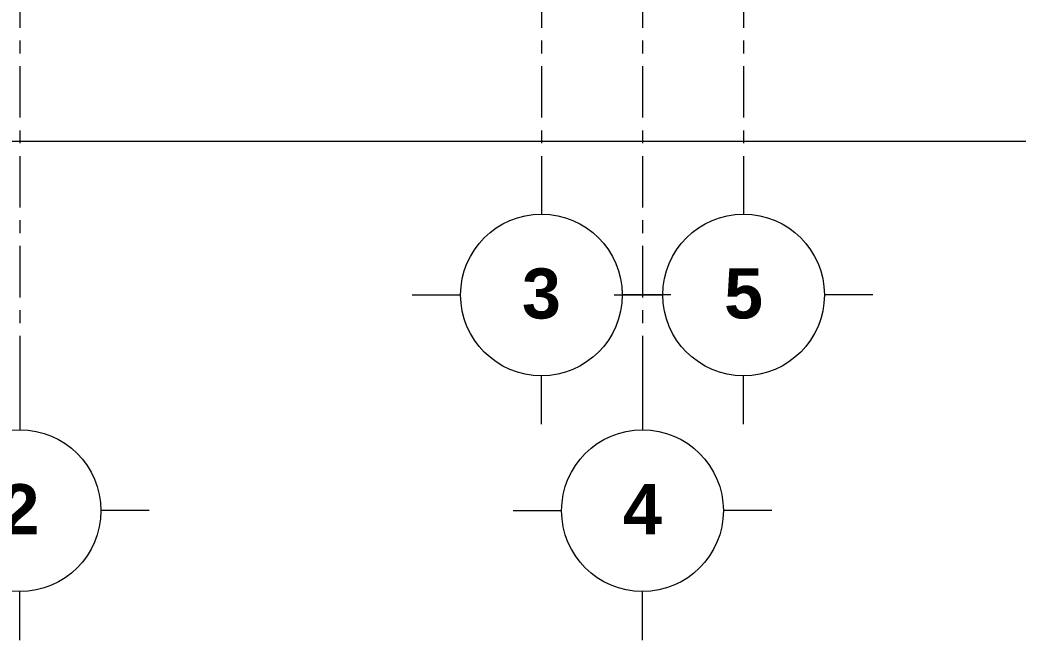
# Model space of a CAD drawing. Header units: millimetres. Extents: x -20144 to 117103, y -11426 to 48263.
# Drawn here: x 1501 to 13846, y -10168 to -2500 of the extents above; entities that cross this region are included whole.
import ezdxf

# ---------------------------------------------------------------- set-up
doc = ezdxf.new("R2010")
doc.units = ezdxf.units.MM
doc.linetypes.add('Grid Line', pattern=[22.225, 12.7, -3.175, 3.175, -3.175])
for name, color, linetype, lineweight in [('DIM', 1, 'Continuous', 5), ('KH', 6, 'Continuous', 5), ('TRUC', 225, 'Continuous', 5)]:
    doc.layers.add(name, color=color, linetype=linetype, lineweight=lineweight)
doc.styles.add('Arial_B', font='arialbd.ttf', dxfattribs={"height": 619.047619})
doc.styles.add('TA1', font='arial.ttf')
doc.dimstyles.new('D_200_KTx2', dxfattribs={"dimtxt": 400, "dimasz": 300, "dimexe": 300, "dimexo": 300, "dimgap": 160, "dimtad": 1, "dimdec": 0, "dimzin": 9, "dimtxsty": 'TA1', "dimblk": 'ARCHTICK', "dimcen": 1, "dimdle": 300, "dimclrd": 256, "dimclre": 256, "dimclrt": 7, "dimadec": 0, "dimazin": 0, "dimtfac": 1, "dimtdec": 0, "dimtix": 1, "dimtmove": 1, "dimatfit": 3, "dimldrblk": 'ARCHTICK', "dimfxl": 1, "dimtolj": 1, "dimtzin": 0, "dimlwd": -1, "dimlwe": -1, "dimarcsym": 0})

# ---------------------------------------------------------------- blocks, each defined once
blk = doc.blocks.new('_ArchTick')
at = {"color": 0, "const_width": 0.15}
blk.add_lwpolyline([(-0.5, -0.5), (0.5, 0.5)], dxfattribs=at)
blk = doc.blocks.new('*D648')
at = {"layer": 'Defpoints', "color": 0, "transparency": 16777216}
for p in [(-8499, -3576), (41001, -3576), (41001, -4000)]:
    blk.add_point(p, dxfattribs=at)
at = {"layer": 'DIM', "transparency": 16777216}
for p, q in [((-8499, -3876), (-8499, -4300)), ((41001, -3876), (41001, -4300)), ((-8799, -4000), (41301, -4000))]:
    blk.add_line(p, q, dxfattribs=at)
at = {"layer": 'DIM', "transparency": 16777216, "xscale": 300, "yscale": 300, "zscale": 300, "rotation": 180}
blk.add_blockref('_ArchTick', (-8499, -4000), dxfattribs=at)
at = {"layer": 'DIM', "transparency": 16777216, "xscale": 300, "yscale": 300, "zscale": 300}
blk.add_blockref('_ArchTick', (41001, -4000), dxfattribs=at)
at = {"layer": 'DIM', "color": 7, "transparency": 16777216, "insert": (16251, -3636), "char_height": 400, "attachment_point": 5, "style": 'TA1'}
blk.add_mtext('\\A1;49500', dxfattribs=at)
blk = doc.blocks.new('Grid - FamilyAL-KH TRUC-550400-MẶT BẰNG HẦM 2')
at = {"layer": 'KH'}
for p, q in [((0, 7), (0, 4)), ((-8, -1), (-5, -1)), ((8, -1), (5, -1)), ((0, -9), (0, -6))]:
    blk.add_line(p, q, dxfattribs=at)
blk.add_circle((0, -1), 5, dxfattribs=at)

msp = doc.modelspace()

# ---------------------------------------------------------------- linework, layer by layer
at = {"layer": 'TRUC', "linetype": 'Grid Line', "ltscale": 50}
for p, q in [((1500.5, 43599.9), (1500.5, -7167.6)), ((7950.5, 43599.9), (7950.5, -4500.1)), ((9200.5, 43599.9), (9200.5, -7167.6)), ((10450.5, 43599.9), (10450.5, -4500.1))]:
    msp.add_line(p, q, dxfattribs=at)

# ---------------------------------------------------------------- block references
at = {"lineweight": 5, "xscale": 199.9999999999999, "yscale": 199.9999999999999, "zscale": 199.9999999999999, "rotation": 180}
for p in [(7950.5, -6100.1), (10450.5, -6100.1), (1500.5, -8767.6), (9200.5, -8767.6)]:
    msp.add_blockref('Grid - FamilyAL-KH TRUC-550400-MẶT BẰNG HẦM 2', p, dxfattribs=at)

# ---------------------------------------------------------------- texts
at = {"layer": 'KH', "char_height": 619.048, "width": 558.244, "attachment_point": 2, "line_spacing_factor": 0.941778, "style": 'Arial_B'}
for s, insert in [('\\fArial|b1|i0|c0|p34|;3', (7950.8, -5572.2)), ('\\fArial|b1|i0|c0|p34|;5', (10450.8, -5572.2)), ('\\fArial|b1|i0|c0|p34|;2', (1500.8, -8239.8)), ('\\fArial|b1|i0|c0|p34|;4', (9200.8, -8239.8))]:
    msp.add_mtext(s, dxfattribs=dict(at, insert=insert))

# ---------------------------------------------------------------- dimensions: what is measured, and where the dimension line sits
at = {"layer": 'DIM'}
dim = msp.add_linear_dim(base=(41000.5, -4000.1), p1=(-8499.5, -3575.8), p2=(41000.5, -3575.8), dimstyle='D_200_KTx2', dxfattribs=at)
dim.commit()
dim.dimension.update_dxf_attribs({"geometry": '*D648', "text_midpoint": (16250.5, -3635.8)})

doc.saveas('drawing.dxf')
